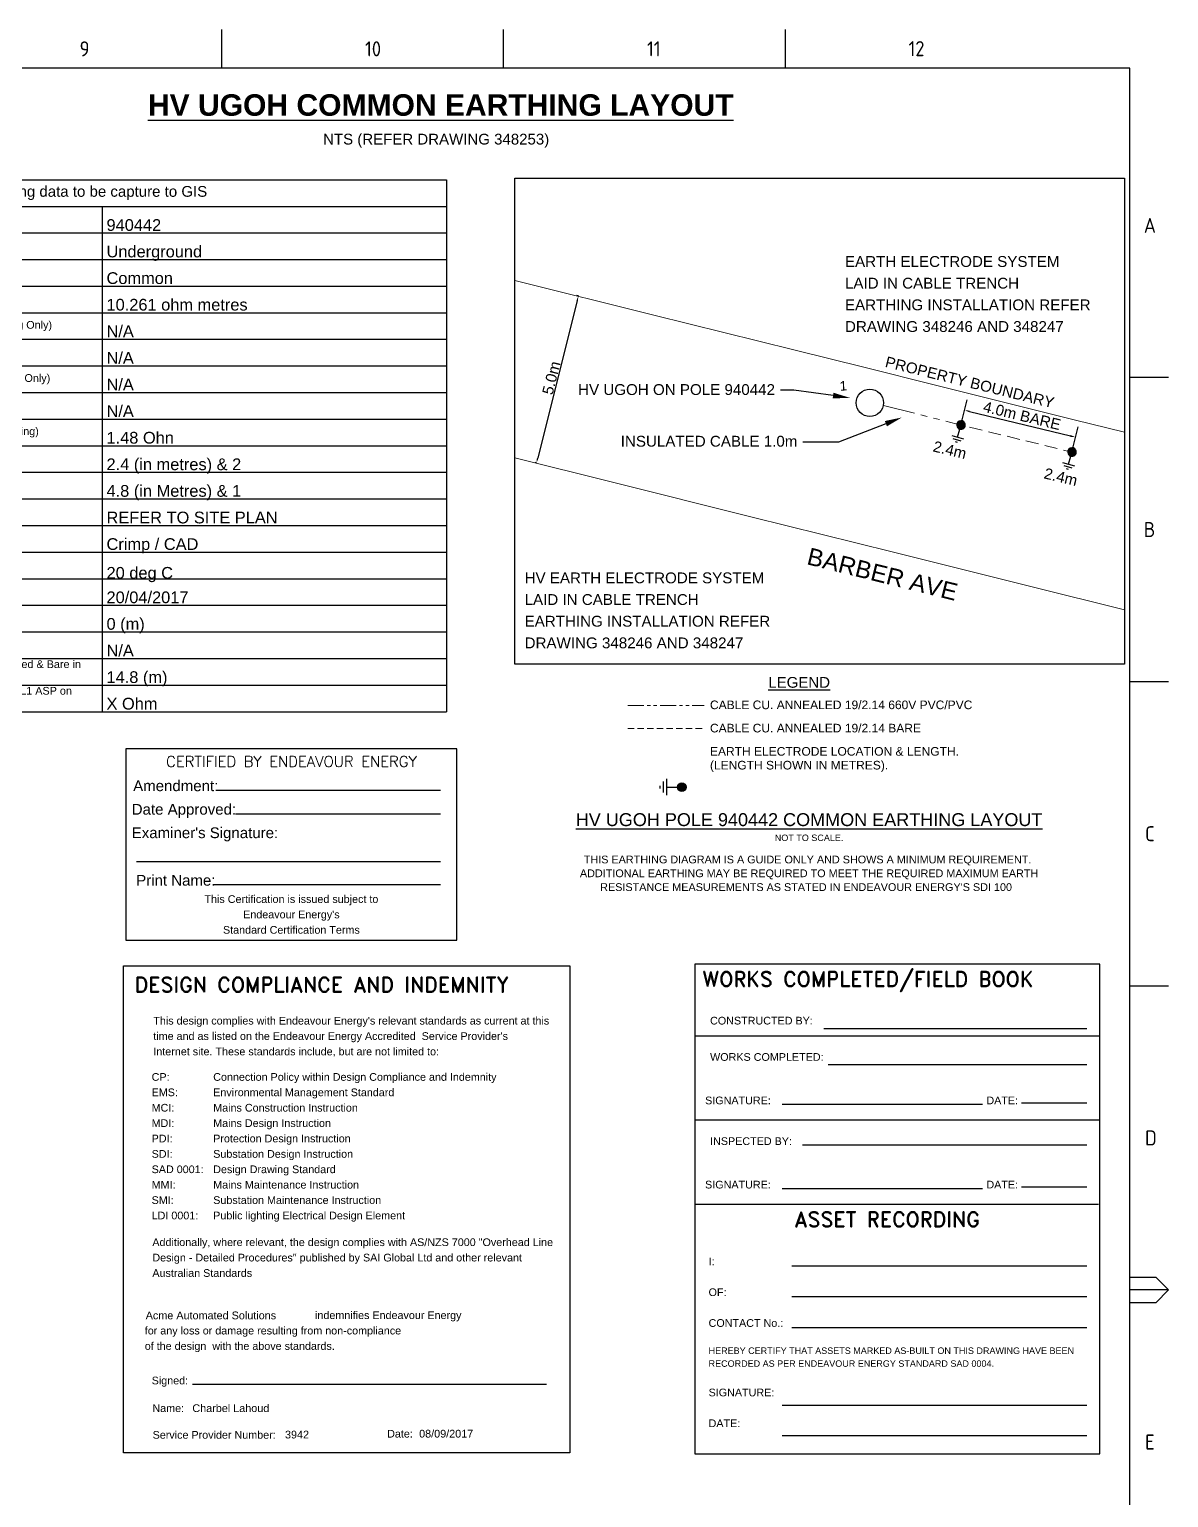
# Paper-space layout 'A1 Page 3' of a CAD drawing. Header units: metres, sheet in millimetres. Extents: x -21 to 813, y -3 to 583.
# Drawn here: x 547.9 to 812.8, y 241.9 to 583.4 of the extents above; entities that cross this region are included whole.
import ezdxf
from ezdxf import colors
from ezdxf.entities.mleader import LeaderData, LeaderLine
from ezdxf.enums import TextEntityAlignment as Align
from ezdxf.math import Vec2, Vec3

# ---------------------------------------------------------------- set-up
doc = ezdxf.new("R2010")
doc.units = ezdxf.units.M
doc.linetypes.add('DASHED', pattern=[0.75, 0.5, -0.25])
doc.linetypes.add('PHANTOM2', pattern=[1.25, 0.625, -0.125, 0.125, -0.125, 0.125, -0.125])
doc.layers.get('0').update_dxf_attribs({"color": 6})
doc.layers.add('Cadastre Roads_SP_EXT', color=9, linetype='Continuous', lineweight=5)
for name, color, linetype in [('Earthing_SP_Misc', 7, 'Continuous'), ('Notes', 7, 'Continuous'), ('SupportsUG_SP_EXT', 7, 'Continuous')]:
    doc.layers.add(name, color=color, linetype=linetype)
doc.styles.add('Annotative', font='arial.ttf')
doc.styles.add('ARIAL', font='arial.ttf', dxfattribs={"height": 2})
doc.styles.add('Elec', font='romand__.ttf')
doc.styles.add('iecISOCP', font='isocp.shx')
doc.styles.add('POLE_LABEL', font='arial.ttf')
doc.styles.get("Standard").update_dxf_attribs({"font": 'arial.ttf'})
doc.dimstyles.new('Dimensions', dxfattribs={"dimtxt": 1.26, "dimasz": 0.6, "dimexe": 1.25, "dimexo": 0.625, "dimgap": 1.25, "dimtad": 0, "dimdec": 1, "dimzin": 12, "dimdsep": 46, "dimtxsty": 'Annotative', "dimcen": 0, "dimclrd": 7, "dimclrt": 7, "dimadec": 0, "dimazin": 0, "dimtfac": 1, "dimtdec": 1, "dimtix": 1, "dimtmove": 0, "dimatfit": 3, "dimfxl": 1, "dimtvp": 0.75, "dimtolj": 1, "dimtzin": 0, "dimarcsym": 0})
doc.dimstyles.get("Standard").update_dxf_attribs({"dimtxt": 0.18, "dimasz": 0.18, "dimexe": 0.18, "dimexo": 0.0625, "dimgap": 0.09, "dimtad": 0, "dimtih": 1, "dimtoh": 1, "dimdec": 4, "dimzin": 0, "dimdsep": 46, "dimtxsty": 'Standard', "dimcen": 0.09, "dimadec": 0, "dimazin": 0, "dimtfac": 1, "dimtdec": 4, "dimtofl": 0, "dimtmove": 0, "dimatfit": 3, "dimfxl": 1, "dimtolj": 1, "dimtzin": 0, "dimarcsym": 0})

# ---------------------------------------------------------------- blocks, each defined once
blk = doc.blocks.new('A1_FRAME_TITLE')
at = {"layer": 'Notes', "linetype": 'Continuous'}
for p, q in [((613.21, 574.39), (613.21, 583.39)), ((678.72, 574.39), (678.72, 583.39)), ((744.23, 574.39), (744.23, 583.39)), ((833.35, 502.43), (824.35, 502.43)), ((824.37, 431.68), (833.35, 431.68)), ((824.35, 360.93), (833.35, 360.93)), ((824.37, 293.18), (830.35, 293.18)), ((830.35, 293.18), (833.35, 290.18)), ((833.35, 290.18), (824.35, 290.18)), ((830.35, 287.18), (824.37, 287.18)), ((833.35, 290.18), (830.35, 287.18))]:
    blk.add_line(p, q, dxfattribs=at)
at = {"layer": 'Notes', "color": 3, "linetype": 'Continuous'}
blk.add_line((824.37, 5.97), (824.37, 574.39), dxfattribs=at)
at = {"layer": 'Notes', "color": 3, "linetype": 'Continuous', "flags": 128}
blk.add_lwpolyline([(824.37, 574.39), (149.5, 574.39)], dxfattribs=at)
blk.add_attdef('DRAFT_NUM', (29.9, 23.29), '', height=2.5, rotation=90)
at = {"layer": 'Notes', "color": 7, "style": 'iecISOCP'}
for s, p in [('9', (580.11, 577.12)), ('10', (646.5, 577.12)), ('11', (712.06, 577.12)), ('12', (772.87, 577.16)), ('A', (827.58, 536.06)), ('B', (827.58, 465.31)), ('C', (827.87, 394.56)), ('D', (827.87, 323.81)), ('E', (827.87, 253.06))]:
    blk.add_text(s, height=3.5, dxfattribs=at).set_placement(p)
at = {"layer": 'Notes', "color": 7, "style": 'iecISOCP', "flags": 8}
blk.add_attdef('VERSION_NO', text='', height=2.5, rotation=90, dxfattribs=at).set_placement((302.04, 43.81), align=Align.MIDDLE_CENTER)
at = {"layer": 'Notes', "color": 7, "style": 'iecISOCP'}
for tag, p in [('CAP_NO', (513.19, 43.46)), ('IE_NUM', (513.05, 37.81)), ('REF_No_1', (335.24, 32.31)), ('REF_1', (362.52, 32.31)), ('GEN_WO', (441.71, 31.76)), ('HV_SWITCH', (513.46, 32.16)), ('REF_No_2', (335.24, 26.31)), ('REF_2', (362.52, 26.31)), ('OH_WO', (441.71, 25.81)), ('UBD_REF', (513.05, 25.83)), ('REF_No_3', (335.24, 20.31)), ('REF_3', (362.52, 20.31)), ('UG_WO', (441.71, 20.05)), ('GIS_MAP_No', (513.05, 20.04)), ('REF_No_4', (335.24, 14.31)), ('REF_4', (362.52, 14.31)), ('SUB_WO', (441.71, 13.81)), ('HV_OP_DIAG', (513.33, 14.2)), ('LGA', (512.95, 7.78))]:
    blk.add_attdef(tag, p, '', height=2.5, dxfattribs=at)
at = {"layer": 'Notes', "style": 'iecISOCP'}
for tag, p in [('T1', (684.37, 39.47)), ('T2', (684.37, 34.35)), ('T3', (684.37, 28.92)), ('T4', (684.37, 23.66)), ('T5', (684.37, 18.23)), ('T6', (684.37, 12.97))]:
    blk.add_attdef(tag, text='', height=3.5, dxfattribs=at).set_placement(p, align=Align.CENTER)
at = {"layer": 'Notes', "color": 7, "style": 'iecISOCP'}
for tag, p in [('scale', (567.76, 33.27)), ('DRAWN', (567.76, 24.93)), ('DATE', (567.76, 16.88)), ('CHD', (567.76, 8.37)), ('DESIGN', (605.62, 9.15))]:
    blk.add_attdef(tag, text='', height=2.5, dxfattribs=at).set_placement(p, align=Align.CENTER)
at = {"layer": 'Notes', "color": 4, "style": 'iecISOCP'}
blk.add_attdef('NUM', text='', height=7, dxfattribs=at).set_placement((792.37, 20.12), align=Align.MIDDLE_CENTER)
at = {"layer": 'Notes', "color": 1, "style": 'iecISOCP'}
blk.add_attdef('REV', text='', height=5, dxfattribs=at).set_placement((820.05, 17.1), align=Align.CENTER)
at = {"layer": 'Notes', "color": 7, "style": 'iecISOCP'}
for tag, p in [('NS', (790.71, 8.12)), ('SHTS', (805.41, 8.12))]:
    blk.add_attdef(tag, text='', height=2.5, dxfattribs=at).set_placement(p, align=Align.MIDDLE)
at = {"layer": 'Notes', "style": 'iecISOCP'}
blk.add_attdef('ExportID', (9.08, 2.39), '', height=2.5, dxfattribs=at)
at = {"layer": 'Notes', "style": 'iecISOCP', "flags": 1}
for tag, p in [('ProjectType', (14.17, -26.8)), ('ProjectNumber', (23.56, -26.82)), ('DrawingNumber', (35.51, -26.8)), ('ProjectDescription', (47.56, -26.83)), ('ExportDate', (60.28, -26.79)), ('ExportUserName', (69.15, -26.8)), ('DesignerCompanyName', (81.48, -26.79)), ('ExportAreaOfInterest', (97.1, -26.81)), ('GIS_SUCCESS', (112, -26.78)), ('CAD_SUCCESS', (121.79, -26.78)), ('DEPOTCODE', (132.11, -26.88)), ('ExportCategories', (140.08, -26.8)), ('Comments', (154.38, -26.88))]:
    blk.add_attdef(tag, p, '', height=1, dxfattribs=at)
blk = doc.blocks.new('NOTE_DESIGN-COMPLIANCE')
blk.add_line((16, 16.01), (98.33, 16.01))
blk.add_lwpolyline([(0, 113.3), (103.74, 113.3), (103.74, 0), (0, 0)], close=True)
at = {"color": 7, "lineweight": -3, "style": 'Elec'}
blk.add_text('DESIGN COMPLIANCE AND INDEMNITY', height=3.5, dxfattribs=at).set_placement((2.6, 106.13), align=Align.BOTTOM_LEFT)
at = {"color": 7, "lineweight": -3}
for s, p in [('Signed:', (6.54, 17.75)), ('Name:', (6.71, 11.32)), ('Service Provider Number:', (6.76, 5.11)), ('Date: ', (61.29, 5.38))]:
    blk.add_text(s, height=1.79, dxfattribs=at).set_placement(p, align=Align.TOP_LEFT)
at = {"color": 7, "lineweight": -3, "char_height": 1.79, "line_spacing_factor": 1.2}
for s, insert, attachment_point in [("This design complies with Endeavour Energy's relevant standards as current at this \\Ptime and as listed on the Endeavour Energy Accredited  Service Provider's\\PInternet site. These standards include, but are not limited to:", (6.92, 92.16), 7), ('CP:^I^IConnection Policy within Design Compliance and Indemnity\\PEMS:^I^IEnvironmental Management Standard\\PMCI:^I^IMains Construction Instruction\\PMDI:^I^IMains Design Instruction\\PPDI:^I^IProtection Design Instruction\\PSDI:^I^ISubstation Design Instruction\\PSAD 0001:^IDesign Drawing Standard\\PMMI:^I^IMains Maintenance Instruction\\PSMI:^I^ISubstation Maintenance Instruction\\PLDI 0001:^IPublic lighting Electrical Design Element ', (6.53, 88.36), 1), ('\\PAdditionally, where relevant, the design complies with AS/NZS 7000 "Overhead Line\\PDesign - Detailed Procedures" published by SAI Global Ltd and other relevant \\PAustralian Standards', (6.7, 53.5), 1), ('                                                         indemnifies Endeavour Energy \\Pfor any loss or damage resulting from non-compliance \\Pof the design  with the above standards.', (4.93, 32.94), 1)]:
    blk.add_mtext(s, dxfattribs=dict(at, insert=insert, attachment_point=attachment_point))
at = {"ltscale": 0.5}
for tag, p in [('COMPANYNAME', (5.15, 31.1)), ('NAME', (16, 9.52)), ('SPN', (37.54, 3.38)), ('DATE', (68.73, 3.59))]:
    blk.add_attdef(tag, p, '', height=1.8, dxfattribs=at)
blk = doc.blocks.new('NOTE_WORKS-COMPLETED')
at = {"lineweight": -3}
for p, q in [((94.11, 97.2), (0, 97.2)), ((94.11, 77.62), (0, 77.62)), ((93.87, 58.03), (0, 58.03))]:
    blk.add_line(p, q, dxfattribs=at)
at = {"color": 7, "linetype": 'Continuous', "lineweight": -3}
for p, q in [((30, 99), (91.13, 99)), ((31, 90.55), (91.13, 90.55)), ((20.3, 81.37), (66.83, 81.37)), ((75.92, 81.71), (91.13, 81.71)), ((25, 71.88), (91.13, 71.88)), ((20.3, 61.78), (66.83, 61.78)), ((75.92, 62.13), (91.13, 62.13)), ((22.5, 43.79), (91.13, 43.79)), ((22.5, 36.59), (91.13, 36.59)), ((22.5, 29.42), (91.13, 29.42)), ((20.3, 11.37), (91.13, 11.37)), ((20.3, 4.28), (91.13, 4.28))]:
    blk.add_line(p, q, dxfattribs=at)
at = {"lineweight": -3}
blk.add_lwpolyline([(0, 0), (94.11, 0), (94.11, 113.95), (0, 113.95)], close=True, dxfattribs=at)
at = {"color": 7, "lineweight": -3, "style": 'Elec'}
blk.add_text('WORKS COMPLETED/FIELD BOOK', height=3.5, dxfattribs=at).set_placement((1.75, 110.45), align=Align.MIDDLE_LEFT)
at = {"color": 7, "lineweight": -3}
for s, p in [('CONSTRUCTED BY:', (3.51, 100.79)), ('WORKS COMPLETED:', (3.52, 92.34)), ('INSPECTED BY:', (3.52, 72.76))]:
    blk.add_text(s, height=1.79, dxfattribs=at).set_placement(p, align=Align.MIDDLE_LEFT)
for s, p in [('SIGNATURE:', (10, 82.23)), ('DATE:', (71.45, 82.23)), ('SIGNATURE:', (10, 62.65)), ('DATE:', (71.45, 62.65))]:
    blk.add_text(s, height=1.79, dxfattribs=at).set_placement(p, align=Align.MIDDLE_CENTER)
at = {"color": 7, "lineweight": -3, "style": 'Elec'}
blk.add_text('ASSET RECORDING', height=3.5, dxfattribs=at).set_placement((23.19, 56.32), align=Align.TOP_LEFT)
at = {"color": 7, "lineweight": -3, "insert": (3.17, 45.68), "char_height": 1.79, "width": 89.6105, "attachment_point": 1, "line_spacing_factor": 1.2}
blk.add_mtext('I:\\P\\POF:\\P\\PCONTACT No.:\\P{\\H0.83799x;\\PHEREBY CERTIFY THAT ASSETS MARKED AS-BUILT ON THIS DRAWING HAVE BEEN\\PRECORDED AS PER ENDEAVOUR ENERGY STANDARD SAD 0004.}\\P\\PSIGNATURE:\\P\\PDATE:', dxfattribs=at)
at = {"color": 7, "lineweight": -3}
for tag, p in [('CONSTRUCTEDBY', (32.92, 99.87)), ('WORKSCOMPLETED', (32.93, 91.44)), ('SIGNATURE', (23.86, 81.87)), ('DATE', (77.31, 82.21)), ('INSPECTEDBY', (25.68, 72.38)), ('SIGNATURE', (24.59, 62.28)), ('DATE', (77.75, 62.63)), ('ASSETRECORD', (28.77, 44.53)), ('ASSETRECORDOF', (28.5, 37.33)), ('CONTACTNO', (28.5, 30.15)), ('SIGNATURE', (31.79, 12.95)), ('DATE', (32, 5.02))]:
    blk.add_attdef(tag, p, '', height=1.79, dxfattribs=at)
blk = doc.blocks.new('NOTE_CERTIFIED-BY-IE')
at = {"color": 7, "linetype": 'Continuous', "lineweight": -3}
for p, q in [((21.25, 34.9), (73.15, 34.9)), ((25.46, 29.41), (73.15, 29.41)), ((2.51, 18.32), (73.15, 18.32)), ((20.45, 12.96), (73.15, 12.96))]:
    blk.add_line(p, q, dxfattribs=at)
blk.add_lwpolyline([(0, 0), (76.98, 0), (76.98, 44.52), (0, 44.52)], close=True)
at = {"color": 7, "lineweight": -3, "style": 'Elec'}
blk.add_text('CERTIFIED BY ENDEAVOUR ENERGY', height=2.52, dxfattribs=at).set_placement((38.51, 41.58), align=Align.MIDDLE_CENTER)
at = {"color": 7, "lineweight": -3}
for s, p in [('Amendment:', (1.7, 35.94)), ('Date Approved:', (1.37, 30.47)), ("Examiner's Signature:", (1.37, 25.01))]:
    blk.add_text(s, height=2.5, dxfattribs=at).set_placement(p, align=Align.MIDDLE_LEFT)
blk.add_text('Print Name:', height=2.5, dxfattribs=at).set_placement((2.4, 11.95), align=Align.BOTTOM_LEFT)
at = {"color": 7, "lineweight": -3, "insert": (38.49, 5.99), "char_height": 1.79, "attachment_point": 5, "line_spacing_factor": 1.2}
blk.add_mtext("This Certification is issued subject to \\PEndeavour Energy's \\PStandard Certification Terms", dxfattribs=at)
at = {"color": 7, "lineweight": -3, "flags": 4}
for tag, p in [('AMENDMENT', (21.25, 34.9)), ('DATE_APPROVED', (25.46, 29.41)), ('PRINT_NAME', (20.45, 12.96))]:
    blk.add_attdef(tag, p, '', height=2.5, dxfattribs=at)
blk = doc.blocks.new('*T184')
at = {"layer": 'Notes', "lineweight": -2, "transparency": 16777216}
for p, q in [((0, 0), (164.26, 0)), ((0, 0), (0, -123.73)), ((164.26, 0), (164.26, -123.73)), ((0, -6.19), (164.26, -6.19)), ((84.16, -6.19), (84.16, -123.73)), ((0, -12.37), (164.26, -12.37)), ((0, -18.56), (164.26, -18.56)), ((0, -24.75), (164.26, -24.75)), ((0, -30.93), (164.26, -30.93)), ((0, -37.12), (164.26, -37.12)), ((0, -43.31), (164.26, -43.31)), ((0, -49.49), (164.26, -49.49)), ((0, -55.68), (164.26, -55.68)), ((0, -61.87), (164.26, -61.87)), ((0, -68.05), (164.26, -68.05)), ((0, -74.24), (164.26, -74.24)), ((0, -80.43), (164.26, -80.43)), ((0, -86.61), (164.26, -86.61)), ((0, -92.8), (164.26, -92.8)), ((0, -98.99), (164.26, -98.99)), ((0, -105.17), (164.26, -105.17)), ((0, -111.36), (164.26, -111.36)), ((0, -117.54), (164.26, -117.54)), ((0, -123.73), (164.26, -123.73))]:
    blk.add_line(p, q, dxfattribs=at)
at = {"layer": 'Notes', "color": 0, "transparency": 16777216}
for s, insert, char_height, width, attachment_point in [('Earthing data to be capture to GIS', (82.13, -3.09), 2.5, 162.2566, 5), ('Pole No. ', (1, -9.28), 1.8, 82.1576, 4), ('Installation Type', (1, -15.47), 1.8, 82.1576, 4), ('Earthing System Type', (1, -21.65), 1.8, 82.1576, 4), ('Soil Resistivity Average in Ohms', (1, -27.84), 1.8, 82.1576, 4), ('HV Separate Earthing Grid Resistance (Separate Earthing Only)', (1, -34.03), 1.8, 82.1576, 4), ('Size / No. of HV Electrodes (Separate Earthing Only)', (1, -40.21), 1.8, 82.1576, 4), ('LV Separate Earthing Grid Resistance (Separate Earthing Only)', (1, -46.4), 1.8, 82.1576, 4), ('Size / No. of LV Electrodes (Separate Earthing Only)', (1, -52.59), 1.8, 82.1576, 4), ('Combined Earth Resistance in Ohms (For Common Earthing)', (1, -58.77), 1.8, 82.1576, 4), ('Size / No. of Combined Electrodes (Common Earthing)', (1, -64.96), 1.8, 82.1576, 4), ('Size / No. of the Supplementary Electrode', (1, -71.15), 1.8, 82.1576, 4), ('Bonding Conductor Size in mm2 (Insulated / Bare)', (1, -77.33), 1.8, 82.1576, 4), ('Connection Type (CAD or Crimp)', (1, -83.52), 1.8, 82.1576, 4), ('Ambient Temperature / Weather Condition', (1, -89.71), 1.8, 82.1576, 4), ('Date of Soil Test', (1, -95.89), 1.8, 82.1576, 4), ('Insulated depth from Ground Level (in Metres)', (1, -102.08), 1.8, 82.1576, 4), ('Length of MEN Connection Cable (in Metres)', (1, -108.27), 1.8, 82.1576, 4), ('Total length of Earth Electrode System Cable (incl. Insulated & Bare in Metres)', (1, -114.45), 1.8, 82.1576, 4), ('Measured Earth Resistance in Ohms (to be measured by L1 ASP on commissioning)', (1, -120.64), 1.8, 82.1576, 4)]:
    blk.add_mtext(s, dxfattribs=dict(at, insert=insert, char_height=char_height, width=width, attachment_point=attachment_point))
blk = doc.blocks.new('UGOH Earth')
blk.add_blockref('*T184', (293.04, 385.87))
at = {"layer": 'Notes', "flags": 4}
for tag, p in [('SUBSTATION_NO', (378.25, 373.97)), ('INSTALLATION_TYPE', (378.25, 367.81)), ('EARTHING_SYSTEM_TYPE', (378.25, 361.63)), ('SOIL_RESISTIVITY', (378.25, 355.44)), ('HV_SEPARATE_EARTHING', (378.25, 349.25)), ('SIZE/NO_HV_ELECTRODES', (378.25, 343.07)), ('LV_SEPARATE_EARTHING', (378.25, 336.88)), ('SIZE/NO_HV_ELECTRODES', (378.25, 330.69)), ('COMBINED_EARTH_RESISTANCE', (378.25, 324.51)), ('SIZE/NO_COMBINED_ELECTRODES', (378.25, 318.32)), ('SIZE/NO_SUPPLEMENTRY_ELECTRODE', (378.25, 312.13)), ('BONDING_CONDUCTOR_SIZE', (378.25, 305.95)), ('CONNECTION_TYPE', (378.25, 299.76)), ('AMBIENT_TEMPERATURE/WEATHER_CONDITION', (378.26, 293.07)), ('DATE_SOIL_TEST', (378.25, 287.39)), ('INSULATED_DEPTH', (378.25, 281.2)), ('LENGTH_OF_MEN_CONNECTION', (378.25, 275.01)), ('LENGTH_EARTH_ELECTRODE_SYSTEM_CABLE', (378.25, 268.83)), ('MEASURED_EARTH_RESISTANCE', (378.25, 262.64))]:
    blk.add_attdef(tag, p, '', height=2.73, dxfattribs=at)
blk = doc.blocks.new('DUCT_NEW')
blk.add_circle((0, 0.8), 0.8)
at = {"flags": 1}
blk.add_attdef('Z', (0, 0), '', height=0.2, dxfattribs=at)
at = {"flags": 9}
for tag, p in [('DUCT_CODE', (0, 0)), ('XSECT_TYPE', (0, -0.2)), ('STATE', (0, -0.6)), ('FB_REFERENCE', (0, -0.4)), ('NOTES', (0, -0.8)), ('OWNED_BY', (0.001, -1.022)), ('OPERATED_BY', (0.001, -1.225)), ('MAINTAINED_BY', (0.001, -1.425))]:
    blk.add_attdef(tag, text='', height=0.2, dxfattribs=at).set_placement(p, align=Align.MIDDLE_LEFT)
blk = doc.blocks.new('POLE_EXT')
blk.add_hatch(color=256).paths.add_polyline_path([(-1, 0, 1), (1, 0, 1)])
blk.add_lwpolyline([(-1, 0, 1), (1, 0, 1)], format="xyb", close=True)
for tag, height, flags, p in [('pNumber', 2.5, 8, (-17.84, 2.07)), ('OWNED_BY', 0.2, 9, (1.35, -0.4)), ('SPECIAL_USE', 0.2, 9, (1.35, -0.8)), ('STATE', 0.2, 9, (1.35, -1)), ('cLV', 0.2, 9, (1.35, -1.4)), ('hDepth', 0.2, 9, (1.35, -1.6)), ('hDia', 0.2, 9, (1.35, -1.8)), ('cHV', 0.2, 9, (1.35, -2)), ('cLinedev', 0.2, 9, (1.35, -3.4)), ('PARENT', 0.2, 9, (1.35, -0.6)), ('USAGE', 0.2, 9, (1.35, -1.2)), ('LBRACKET', 0.2, 9, (1.35, -2.2)), ('LExisting', 0.2, 9, (1.35, -2.4)), ('LANTNUMBER', 0.2, 9, (1.35, -2.6)), ('LOther', 0.2, 9, (1.35, -2.8)), ('LRemove', 0.2, 9, (1.35, -3)), ('LEGEND', 0.2, 9, (1.35, -3.2)), ('pExisting', 0.2, 9, (1.35, -3.8)), ('pFooting', 0.2, 9, (1.35, -4.4)), ('pNew', 0.2, 9, (1.35, -4.6)), ('pRelocate', 0.2, 9, (1.35, -5)), ('pRemove', 0.2, 9, (1.35, -5.2)), ('pReplace', 0.2, 9, (1.35, -5.4)), ('pStay', 0.2, 9, (1.35, -5.6)), ('pType', 0.2, 9, (1.35, -5.8)), ('cspan', 0.2, 9, (1.35, -6)), ('STREETNAME', 0.2, 9, (1.35, -6.2)), ('SUBURB', 0.2, 9, (1.35, -6.4)), ('LOCATION', 0.2, 9, (1.35, -3.6)), ('PFNUMBER', 0.2, 9, (1.35, -4)), ('NEWPFNUMBER', 0.2, 9, (1.35, -4.2)), ('NOTES', 0.2, 9, (1.35, -6.6)), ('MAINTAINED_BY', 0.2, 9, (1.36, -6.81)), ('OPERATED_BY', 0.2, 9, (1.36, -7.01))]:
    blk.add_attdef(tag, text='', height=height, dxfattribs=dict(flags=flags)).set_placement(p, align=Align.MIDDLE_LEFT)
at = {"style": 'POLE_LABEL'}
for tag, height, flags, p in [('STRUCTURE_PLANT_NUMBER', 0.2, 9, (1.35, 0.03)), ('ASSET_NUM', 2.5, 8, (2, 2)), ('STREET_CODE', 0.2, 9, (1.35, -0.2))]:
    blk.add_attdef(tag, text='', height=height, dxfattribs=dict(at, flags=flags)).set_placement(p, align=Align.MIDDLE_LEFT)
at = {"flags": 1}
blk.add_attdef('Z', (1.35, -7.33), '', height=0.2, dxfattribs=at)
blk = doc.blocks.new('m4')
at = {"layer": 'Notes', "color": 7, "linetype": 'Continuous'}
for points in [[(0, -1.95), (0, 0)], [(-1.43, -1.95), (1.43, -1.95)], [(-0.95, -2.52), (0.95, -2.52)], [(-0.24, -3.09), (0.24, -3.09)]]:
    blk.add_lwpolyline(points, dxfattribs=at)
blk = doc.blocks.new('*D215')
at = {"layer": 'Defpoints', "color": 0, "ltscale": 0.5, "transparency": 16777216}
for p in [(605.57, 474.7), (618.89, 473.29), (618.47, 471.57)]:
    blk.add_point(p, dxfattribs=at)
at = {"layer": 'Notes', "color": 0, "lineweight": -2, "ltscale": 0.5, "transparency": 16777216}
for p, q in [((605.71, 475.31), (606.28, 477.64)), ((618.62, 472.17), (619.18, 474.5))]:
    blk.add_line(p, q, dxfattribs=at)
at = {"layer": 'Notes', "color": 7, "lineweight": -2, "ltscale": 0.5, "transparency": 16777216}
blk.add_line((606.57, 476.28), (618.3, 473.43), dxfattribs=at)
at = {"layer": 'Notes', "color": 7, "ltscale": 0.5, "transparency": 16777216}
for points in [[(606.59, 476.38), (606.54, 476.19), (605.99, 476.42)], [(618.33, 473.53), (618.28, 473.33), (618.89, 473.29)]]:
    blk.add_solid(points, dxfattribs=at)
at = {"layer": 'Notes', "color": 7, "ltscale": 0.5, "transparency": 16777216, "insert": (612.66, 475.79), "char_height": 1.26, "attachment_point": 5, "rotation": 346.3322, "style": 'Annotative'}
blk.add_mtext('\\A1;4.0m BARE', dxfattribs=at)
blk = doc.blocks.new('*D216')
at = {"layer": 'Defpoints', "color": 0, "transparency": 16777216}
for p in [(561.19, 489.69), (556.21, 470.29), (556.31, 470.26)]:
    blk.add_point(p, dxfattribs=at)
at = {"layer": 'Notes', "color": 0, "lineweight": -2, "transparency": 16777216}
for p, q in [((560.94, 489.13), (556.36, 470.87)), ((561.13, 489.7), (560.91, 489.76)), ((556.25, 470.28), (556.04, 470.33))]:
    blk.add_line(p, q, dxfattribs=at)
at = {"layer": 'Notes', "color": 0, "transparency": 16777216}
for points in [[(560.84, 489.16), (561.03, 489.11), (561.08, 489.71)], [(556.26, 470.89), (556.45, 470.84), (556.21, 470.29)]]:
    blk.add_solid(points, dxfattribs=at)
at = {"layer": 'Notes', "color": 0, "transparency": 16777216, "insert": (557.94, 480.18), "char_height": 1.26, "attachment_point": 5, "rotation": 75.9192}
blk.add_mtext('\\A1;5.0m', dxfattribs=at)
blk = doc.blocks.new('HVUGOH Earth Pole 2339 Now it is 940442')
at = {"layer": 'Cadastre Roads_SP_EXT', "linetype": 'Continuous'}
for points in [[(624.55719, 473.86438), (618.71657, 475.31992), (602.44959, 479.37369), (594.41518, 481.3754), (586.12919, 483.44114), (569.86221, 487.49481), (553.68907, 491.52541)], [(553.68907, 470.87572), (565.03542, 468.04927), (581.30487, 463.99656), (597.57423, 459.94492), (613.84359, 455.89222), (624.55719, 453.22402)]]:
    blk.add_lwpolyline(points, dxfattribs=at)
at = {"layer": 'Notes'}
blk.add_lwpolyline([(553.68907, 503.39505), (624.55719, 503.39505), (624.55719, 446.87479), (553.68907, 446.87479)], close=True, dxfattribs=at)
at = {"layer": 'Notes', "color": 0, "linetype": 'PHANTOM2', "lineweight": 0, "ltscale": 6, "flags": 128}
blk.add_lwpolyline([(596.53965, 476.98817), (605.56682, 474.70429)], dxfattribs=at)
at = {"layer": 'Notes', "color": 0, "linetype": 'DASHED', "lineweight": 0, "ltscale": 3, "flags": 128}
blk.add_lwpolyline([(618.95161, 471.43819), (605.56682, 474.70429)], dxfattribs=at)
at = {"layer": 'Notes', "rotation": 26.31898764922071}
for name, p, xscale, yscale, zscale in [('DUCT_NEW', (595.67658, 475.84962), 2, 2, 2), ('POLE_EXT', (605.56682, 474.70429), 0.5, 0.5, 0.5), ('POLE_EXT', (618.46846, 471.5669), 0.5, 0.5, 0.5)]:
    blk.add_blockref(name, p, dxfattribs=dict(at, xscale=xscale, yscale=yscale, zscale=zscale))
at = {"layer": 'Notes', "color": 7, "xscale": 0.4999999999999999, "yscale": 0.4999999999999999, "zscale": 0.4999999999999999, "rotation": 343.9761844016256}
for p in [(605.44053, 474.2205), (618.34217, 471.08311)]:
    blk.add_blockref('m4', p, dxfattribs=at)
at = {"layer": 'Cadastre Roads_SP_EXT', "color": 7}
for s, height, rotation, p in [('PROPERTY BOUNDARY', 1.26, 346.1271025, (596.65735, 481.48361)), ('BARBER AVE', 2, 346.117218, (587.52851, 458.53334))]:
    blk.add_text(s, height=height, rotation=rotation, dxfattribs=at).set_placement(p)
at = {"layer": 'Notes', "color": 7, "oblique": 0}
blk.add_text('1', height=1.1, rotation=3.352745, dxfattribs=at).set_placement((591.48775, 478.68767))
at = {"layer": 'Notes', "color": 7, "style": 'ARIAL'}
for p in [(604.03481, 470.82849), (616.93645, 467.69111)]:
    blk.add_text('2.4m', height=1.26, rotation=346.4279417, dxfattribs=at).set_placement(p, align=Align.BOTTOM_CENTER)
at = {"layer": 'Notes', "lineweight": -3, "char_height": 1.26, "width": 29.2108487, "attachment_point": 1, "line_spacing_factor": 1.2}
for s, insert in [('EARTH ELECTRODE SYSTEM \\PLAID IN CABLE TRENCH\\PEARTHING INSTALLATION REFER DRAWING 348246 AND 348247', (592.07609, 494.34973)), ('HV UGOH ON POLE 940442', (561.04979, 479.45749)), ('INSULATED CABLE 1.0m', (566.00604, 473.44672)), ('HV EARTH ELECTRODE SYSTEM LAID IN CABLE TRENCH\\PEARTHING INSTALLATION REFER DRAWING 348246 AND 348247', (554.82835, 457.55686))]:
    blk.add_mtext(s, dxfattribs=dict(at, insert=insert))
at = {"layer": 'Notes'}
dim = blk.add_aligned_dim(p1=(561.1864, 489.68791), p2=(556.31343, 470.2602), distance=-0.10611, text='5.0m', dimstyle='Standard', override={"dimtxt": 1.26, "dimasz": 0.6, "dimtad": 2, "dimtih": 0}, dxfattribs=at)
dim.commit()
dim.dimension.update_dxf_attribs({"geometry": '*D216', "text_midpoint": (557.9357, 480.17828)})
at = {"layer": 'Notes', "color": 0, "ltscale": 0.5}
dim = blk.add_aligned_dim(p1=(605.56682, 474.70429), p2=(618.46846, 471.5669), distance=1.77009, text='4.0m BARE', dimstyle='Dimensions', dxfattribs=at)
dim.commit()
dim.dimension.update_dxf_attribs({"geometry": '*D215', "text_midpoint": (612.66392, 475.79322)})
at = {"layer": 'Earthing_SP_Misc', "lineweight": 0}
ml = blk.add_multileader_mtext('Standard', dxfattribs=at)
ml.set_content('')
ml.set_leader_properties()
ml.build(insert=Vec2(0, 0))
ml.multileader.update_dxf_attribs({"arrow_head_size": 2})
ctx = ml.context
ctx.base_point, ctx.char_height, ctx.arrow_head_size, ctx.landing_gap_size, ctx.plane_origin = Vec3(584.58353, 478.76506), 2, 2, 1, Vec3(603.66607, 468.85829)
notes = []
notes.append((ctx, [(0, (1, 1, 0), (586.12838, 478.76506), (-1, 0), 1.54485, [(0, [(592.6779, 477.85634)], 0, [])])]))
ctx.mtext, ml.multileader.dxf.content_type = None, 0
ml = blk.add_multileader_mtext('Standard', dxfattribs=at)
ml.set_content('')
ml.set_leader_properties()
ml.build(insert=Vec2(0, 0))
ml.multileader.update_dxf_attribs({"arrow_head_size": 2})
ctx = ml.context
ctx.base_point, ctx.char_height, ctx.arrow_head_size, ctx.landing_gap_size, ctx.plane_origin = Vec3(587.18736, 472.71346), 2, 2, 1, Vec3(609.98117, 465.60475)
notes.append((ctx, [(0, (1, 1, 0), (591.33671, 472.71346), (-1, 0), 4.14936, [(0, [(598.69526, 475.58444)], 0, [])])]))
ctx.mtext, ml.multileader.dxf.content_type = None, 0
for ctx, leaders in notes:
    for number, flags, end, landing, length, lines in leaders:
        leader = LeaderData()
        leader.index, (leader.has_last_leader_line, leader.has_dogleg_vector, leader.attachment_direction) = number, flags
        leader.last_leader_point, leader.dogleg_vector, leader.dogleg_length = Vec3(end), Vec3(landing), length
        for number, points, colour, breaks in lines:
            line = LeaderLine()
            line.index, line.vertices, line.color, line.breaks = number, Vec3.list(points), colors.encode_raw_color(colour), breaks
            leader.lines.append(line)
        ctx.leaders.append(leader)

psp = doc.layouts.new('A1 Page 3')

# ---------------------------------------------------------------- hatches: boundary and pattern name
at = {"layer": 'Notes'}
h = psp.add_hatch(color=250, dxfattribs=at)
edge = h.paths.add_edge_path()
edge.add_arc((699.62, 407.15), 0.992, -462.7694, -102.7694)

# ---------------------------------------------------------------- linework, layer by layer
at = {"layer": 'Notes', "color": 0, "linetype": 'PHANTOM2', "lineweight": 0, "ltscale": 6}
psp.add_line((687.05, 426.15), (704.83, 426.15), dxfattribs=at)
at = {"layer": 'Notes', "color": 0, "linetype": 'DASHED', "lineweight": 0, "ltscale": 3}
psp.add_line((687.05, 420.75), (704.83, 420.75), dxfattribs=at)
at = {"layer": 'Notes', "color": 9}
psp.add_circle((699.62, 407.15), 0.992, dxfattribs=at)

# ---------------------------------------------------------------- block references
at = {"layer": 'Notes'}
ref = psp.add_blockref('UGOH Earth', (187.58, 162.55), dxfattribs=at)
ref.add_attrib('SUBSTATION_NO', '940442', (565.83, 536.52), dxfattribs={"height": 2.726})
ref.add_attrib('INSTALLATION_TYPE', 'Underground', (565.83, 530.36), dxfattribs={"height": 2.7264})
ref.add_attrib('EARTHING_SYSTEM_TYPE', 'Common', (565.83, 524.17), dxfattribs={"height": 2.726})
ref.add_attrib('SOIL_RESISTIVITY', '10.261 ohm metres', (565.83, 517.99), dxfattribs={"height": 2.7264})
ref.add_attrib('HV_SEPARATE_EARTHING', 'N/A', (565.83, 511.8), dxfattribs={"height": 2.726})
ref.add_attrib('SIZE/NO_HV_ELECTRODES', 'N/A', (565.83, 505.61), dxfattribs={"height": 2.726})
ref.add_attrib('LV_SEPARATE_EARTHING', 'N/A', (565.83, 499.43), dxfattribs={"height": 2.726})
ref.add_attrib('SIZE/NO_HV_ELECTRODES', 'N/A', (565.83, 493.24), dxfattribs={"height": 2.726})
ref.add_attrib('COMBINED_EARTH_RESISTANCE', '1.48 Ohn', (565.83, 487.05), dxfattribs={"height": 2.726})
ref.add_attrib('SIZE/NO_COMBINED_ELECTRODES', '2.4 (in metres) & 2', (565.83, 480.87), dxfattribs={"height": 2.7264})
ref.add_attrib('SIZE/NO_SUPPLEMENTRY_ELECTRODE', '4.8 (in Metres) & 1', (565.83, 474.68), dxfattribs={"height": 2.7264})
ref.add_attrib('BONDING_CONDUCTOR_SIZE', 'REFER TO SITE PLAN', (565.83, 468.49), dxfattribs={"height": 2.7264})
ref.add_attrib('CONNECTION_TYPE', 'Crimp / CAD', (565.83, 462.31), dxfattribs={"height": 2.7264})
ref.add_attrib('AMBIENT_TEMPERATURE/WEATHER_CONDITION', '20 deg C', (565.84, 455.62), dxfattribs={"height": 2.726})
ref.add_attrib('DATE_SOIL_TEST', '20/04/2017', (565.83, 449.93), dxfattribs={"height": 2.726})
ref.add_attrib('INSULATED_DEPTH', '0 (m)', (565.83, 443.75), dxfattribs={"height": 2.726})
ref.add_attrib('LENGTH_OF_MEN_CONNECTION', 'N/A', (565.83, 437.56), dxfattribs={"height": 2.726})
ref.add_attrib('LENGTH_EARTH_ELECTRODE_SYSTEM_CABLE', '14.8 (m)', (565.83, 431.37), dxfattribs={"height": 2.726})
ref.add_attrib('MEASURED_EARTH_RESISTANCE', 'X Ohm', (565.83, 425.19), dxfattribs={"height": 2.726})
at = {"layer": 'Notes', "xscale": 2, "yscale": 2, "zscale": 2}
psp.add_blockref('HVUGOH Earth Pole 2339 Now it is 940442', (-446.61, -458.04), dxfattribs=at)
at = {"layer": 'Notes'}
for name, p in [('NOTE_CERTIFIED-BY-IE', (570.33, 371.52)), ('NOTE_WORKS-COMPLETED', (702.66, 252.04))]:
    psp.add_blockref(name, p, dxfattribs=at)
at = {"layer": 'Notes', "color": 7, "xscale": 1.333333333333329, "yscale": 1.333333333333329, "zscale": 1.333333333333329, "rotation": 270}
psp.add_blockref('m4', (698.62, 407.15), dxfattribs=at)
at = {"layer": 'Notes'}
psp.add_blockref('NOTE_DESIGN-COMPLIANCE', (569.79, 252.27), dxfattribs=at).add_auto_attribs({'COMPANYNAME': 'Acme Automated Solutions', 'NAME': 'Charbel Lahoud', 'SPN': '3942', 'DATE': '08/09/2017'})
at = {"layer": 'SupportsUG_SP_EXT'}
psp.add_blockref('A1_FRAME_TITLE', (-20.55, 0), dxfattribs=at)

# ---------------------------------------------------------------- texts
at = {"layer": 'Notes', "style": 'ARIAL'}
psp.add_text('%%ULEGEND', height=2.5, dxfattribs=at).set_placement((726.89, 431.51), align=Align.MIDDLE_CENTER)
at = {"layer": 'Notes', "color": 7, "style": 'ARIAL'}
for s, p in [('CABLE CU. ANNEALED 19/2.14 660V PVC/PVC', (706.15, 425.28)), ('CABLE CU. ANNEALED 19/2.14 BARE', (706.15, 419.87)), ('(LENGTH SHOWN IN METRES).', (706.15, 411.25)), ('EARTH ELECTRODE LOCATION & LENGTH.', (706.15, 414.46))]:
    psp.add_text(s, height=2, dxfattribs=at).set_placement(p)
at = {"layer": 'Notes', "style": 'ARIAL'}
psp.add_text('%%UHV UGOH POLE 940442 COMMON EARTHING LAYOUT', height=3, dxfattribs=at).set_placement((729.2, 397.18), align=Align.BOTTOM_CENTER)
at = {"layer": 'Notes', "color": 7, "style": 'ARIAL'}
psp.add_text('NOT TO SCALE.', height=1.5, dxfattribs=at).set_placement((729.2, 394.16), align=Align.BOTTOM_CENTER)
for s, p in [('THIS EARTHING DIAGRAM IS A GUIDE ONLY AND SHOWS A MINIMUM REQUIREMENT. ', (729.2, 390.31)), ('ADDITIONAL EARTHING MAY BE REQUIRED TO MEET THE REQUIRED MAXIMUM EARTH', (729.2, 387.1)), ("RESISTANCE MEASUREMENTS AS STATED IN ENDEAVOUR ENERGY'S SDI 100  ", (729.2, 383.89))]:
    psp.add_text(s, height=1.8, dxfattribs=at).set_placement(p, align=Align.MIDDLE_CENTER)
at = {"layer": 'Notes', "attachment_point": 1, "style": 'ARIAL'}
for s, insert, char_height, width in [('{\\fArial|b1|i0|c0|p34;\\LHV UGOH COMMON EARTHING LAYOUT}', (575.46, 568.3), 5, 264.9121), ('NTS (REFER DRAWING 348253)', (616.19, 559.11), 2.5, 148.0822)]:
    psp.add_mtext(s, dxfattribs=dict(at, insert=insert, char_height=char_height, width=width))

doc.saveas('drawing.dxf')
